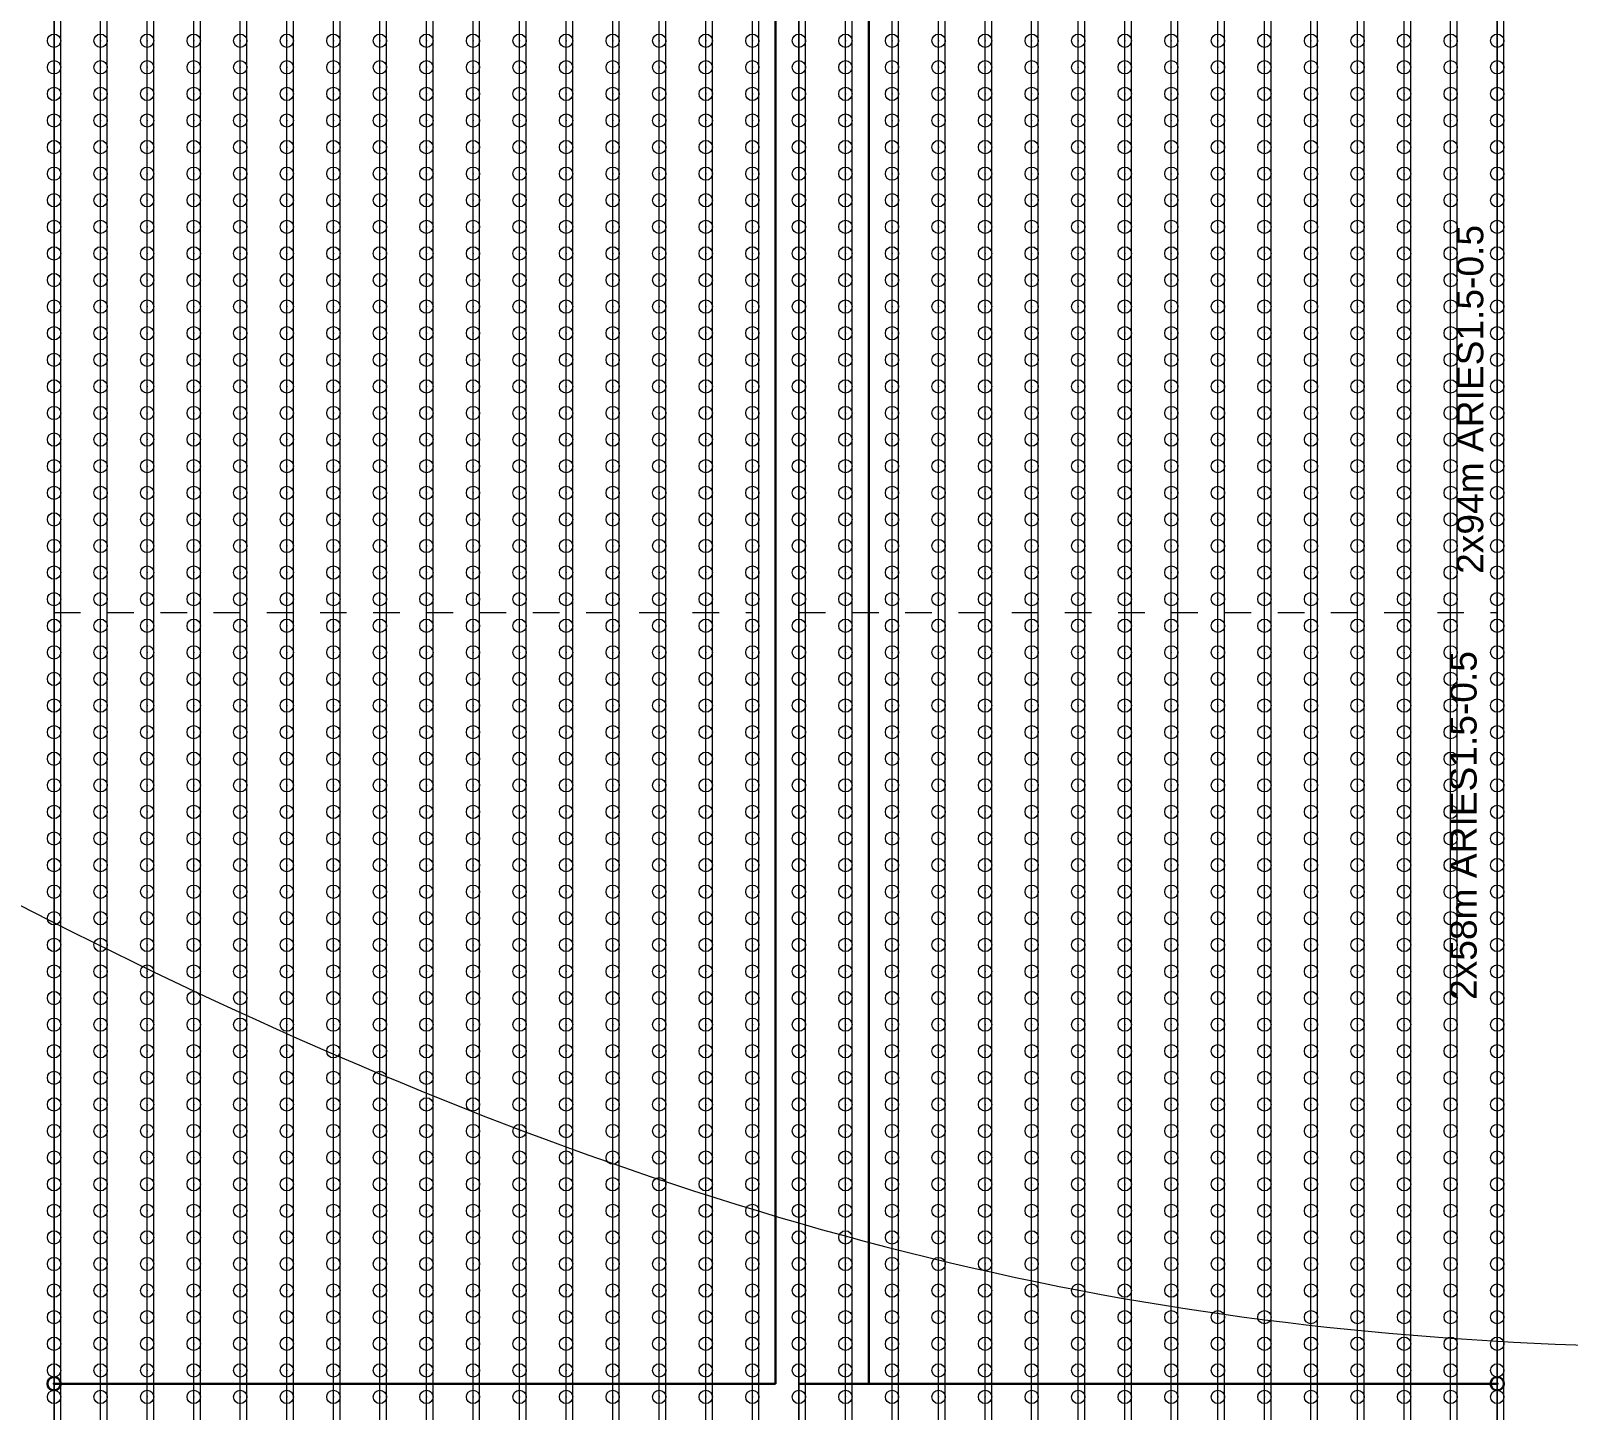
# Model space of a CAD drawing. Extents: x -405 to 744, y -1220 to 687.
# Drawn here: x 401.1 to 516.6, y -189 to -85.3 of the extents above; entities that cross this region are included whole.
import ezdxf

# ---------------------------------------------------------------- set-up
doc = ezdxf.new("R2010")
doc.units = 0
doc.header["$PDMODE"] = 32
doc.header["$PDSIZE"] = 1
doc.linetypes.add('Limite', pattern=[4, 2, -2])
doc.layers.get('0').update_dxf_attribs({"linetype": 'CONTINUOUS', "lineweight": 9})
doc.layers.get('Defpoints').update_dxf_attribs({"linetype": 'CONTINUOUS'})
for name, color, linetype, lineweight in [('Curvas', 8, 'CONTINUOUS', 9), ('Estacas-uva', 8, 'CONTINUOUS', 15), ('Limite', 7, 'Limite', 9), ('Limite de Válvulas', 7, 'CONTINUOUS', 9), ('LP050-PN040', 4, 'CONTINUOUS', 30), ('LP075-PN040', 1, 'CONTINUOUS', 30), ('T-nº de emissor', 7, 'CONTINUOUS', 9), ('Tubo Gotejador', 72, 'CONTINUOUS', 9)]:
    doc.layers.add(name, color=color, linetype=linetype, lineweight=lineweight)
doc.layers.add('Final de Ramal 50', color=4, linetype='CONTINUOUS', lineweight=30, plot=False)
doc.styles.add('TEXTO EMISSOR', font='arial.ttf', dxfattribs={"height": 2})
doc.dimstyles.new('2xARIES1.5-0.5', dxfattribs={"dimscale": 0, "dimtxt": 3, "dimasz": 0.01, "dimexe": 0, "dimexo": 0, "dimgap": 1.5, "dimtad": 3, "dimjust": 1, "dimdec": 0, "dimzin": 12, "dimdsep": 46, "dimtxsty": 'TEXTO EMISSOR', "dimblk": 'NONE', "dimcen": 2.5, "dimse1": 1, "dimse2": 1, "dimsd1": 1, "dimsd2": 1, "dimclrd": 7, "dimclre": 7, "dimclrt": 256, "dimadec": 0, "dimazin": 0, "dimtfac": 1, "dimtdec": 0, "dimtmove": 0, "dimatfit": 3, "dimldrblk": 'OPEN', "dimfxl": 1, "dimtolj": 1, "dimtzin": 0, "dimarcsym": 0})

# ---------------------------------------------------------------- blocks, each defined once
blk = doc.blocks.new('*D170')
at = {"layer": 'Defpoints', "color": 0}
for p in [(511.3, -35), (511.8, -35), (511.3, -129)]:
    blk.add_point(p, dxfattribs=at)
at = {"layer": 'T-nº de emissor', "insert": (509.266, -112.976), "char_height": 2, "attachment_point": 5, "rotation": 90, "style": 'TEXTO EMISSOR'}
blk.add_mtext('\\A1;2x94m ARIES1.5-0.5', dxfattribs=at)
blk = doc.blocks.new('_None')
blk = doc.blocks.new('_OPEN')
at = {"color": 0, "linetype": 'ByBlock'}
for p, q in [((-1, 0), (0, 0)), ((0, 0), (-1, 0)), ((0, 0), (-1, 0))]:
    blk.add_line(p, q, dxfattribs=at)
blk = doc.blocks.new('*D171')
at = {"layer": 'Defpoints', "color": 0}
for p in [(511.3, -129), (511.3, -187), (511.3, -187)]:
    blk.add_point(p, dxfattribs=at)
at = {"layer": 'T-nº de emissor', "insert": (508.766, -145.024), "char_height": 2, "attachment_point": 5, "rotation": 90, "style": 'TEXTO EMISSOR'}
blk.add_mtext('\\A1;2x58m ARIES1.5-0.5', dxfattribs=at)
blk = doc.blocks.new('*D172')
at = {"layer": 'Defpoints', "color": 0}
for p in [(511.3, -187), (511.3, -187), (511.3, -274)]:
    blk.add_point(p, dxfattribs=at)
at = {"layer": 'T-nº de emissor', "insert": (508.766, -257.976), "char_height": 2, "attachment_point": 5, "rotation": 90, "style": 'TEXTO EMISSOR'}
blk.add_mtext('\\A1;2x87m ARIES1.5-0.5', dxfattribs=at)

msp = doc.modelspace()

# ---------------------------------------------------------------- linework, layer by layer
at = {"layer": 'Curvas'}
for points in [[(-90, 210), (-90, 84), (-70, -41), (40, -156), (170, -226), (355, -256), (470, -316), (545, -321), (610, -326)], [(-60, 210), (-50, 20), (50, -60), (240, -70), (380, -140), (480, -180), (580, -180), (630, -170)]]:
    msp.add_spline(points, degree=3, dxfattribs=at)
at = {"layer": 'Estacas-uva'}
for p in [(402.8, -86), (406.3, -86), (409.8, -86), (413.3, -86), (416.8, -86), (420.3, -86), (423.8, -86), (427.3, -86), (430.8, -86), (434.3, -86), (437.8, -86), (441.3, -86), (444.8, -86), (448.3, -86), (451.8, -86), (455.3, -86), (458.8, -86), (462.3, -86), (465.8, -86), (469.3, -86), (472.8, -86), (476.3, -86), (479.8, -86), (483.3, -86), (486.8, -86), (490.3, -86), (493.8, -86), (497.3, -86), (500.8, -86), (504.3, -86), (507.8, -86), (511.3, -86), (402.8, -88), (406.3, -88), (409.8, -88), (413.3, -88), (416.8, -88), (420.3, -88), (423.8, -88), (427.3, -88), (430.8, -88), (434.3, -88), (437.8, -88), (441.3, -88), (444.8, -88), (448.3, -88), (451.8, -88), (455.3, -88), (458.8, -88), (462.3, -88), (465.8, -88), (469.3, -88), (472.8, -88), (476.3, -88), (479.8, -88), (483.3, -88), (486.8, -88), (490.3, -88), (493.8, -88), (497.3, -88), (500.8, -88), (504.3, -88), (507.8, -88), (511.3, -88), (402.8, -90), (406.3, -90), (409.8, -90), (413.3, -90), (416.8, -90), (420.3, -90), (423.8, -90), (427.3, -90), (430.8, -90), (434.3, -90), (437.8, -90), (441.3, -90), (444.8, -90), (448.3, -90), (451.8, -90), (455.3, -90), (458.8, -90), (462.3, -90), (465.8, -90), (469.3, -90), (472.8, -90), (476.3, -90), (479.8, -90), (483.3, -90), (486.8, -90), (490.3, -90), (493.8, -90), (497.3, -90), (500.8, -90), (504.3, -90), (507.8, -90), (511.3, -90), (402.8, -92), (406.3, -92), (409.8, -92), (413.3, -92), (416.8, -92), (420.3, -92), (423.8, -92), (427.3, -92), (430.8, -92), (434.3, -92), (437.8, -92), (441.3, -92), (444.8, -92), (448.3, -92), (451.8, -92), (455.3, -92), (458.8, -92), (462.3, -92), (465.8, -92), (469.3, -92), (472.8, -92), (476.3, -92), (479.8, -92), (483.3, -92), (486.8, -92), (490.3, -92), (493.8, -92), (497.3, -92), (500.8, -92), (504.3, -92), (507.8, -92), (511.3, -92), (402.8, -94), (406.3, -94), (409.8, -94), (413.3, -94), (416.8, -94), (420.3, -94), (423.8, -94), (427.3, -94), (430.8, -94), (434.3, -94), (437.8, -94), (441.3, -94), (444.8, -94), (448.3, -94), (451.8, -94), (455.3, -94), (458.8, -94), (462.3, -94), (465.8, -94), (469.3, -94), (472.8, -94), (476.3, -94), (479.8, -94), (483.3, -94), (486.8, -94), (490.3, -94), (493.8, -94), (497.3, -94), (500.8, -94), (504.3, -94), (507.8, -94), (511.3, -94), (402.8, -96), (406.3, -96), (409.8, -96), (413.3, -96), (416.8, -96), (420.3, -96), (423.8, -96), (427.3, -96), (430.8, -96), (434.3, -96), (437.8, -96), (441.3, -96), (444.8, -96), (448.3, -96), (451.8, -96), (455.3, -96), (458.8, -96), (462.3, -96), (465.8, -96), (469.3, -96), (472.8, -96), (476.3, -96), (479.8, -96), (483.3, -96), (486.8, -96), (490.3, -96), (493.8, -96), (497.3, -96), (500.8, -96), (504.3, -96), (507.8, -96), (511.3, -96), (402.8, -98), (406.3, -98), (409.8, -98), (413.3, -98), (416.8, -98), (420.3, -98), (423.8, -98), (427.3, -98), (430.8, -98), (434.3, -98), (437.8, -98), (441.3, -98), (444.8, -98), (448.3, -98), (451.8, -98), (455.3, -98), (458.8, -98), (462.3, -98), (465.8, -98), (469.3, -98), (472.8, -98), (476.3, -98), (479.8, -98), (483.3, -98), (486.8, -98), (490.3, -98), (493.8, -98), (497.3, -98), (500.8, -98), (504.3, -98), (507.8, -98), (511.3, -98), (402.8, -100), (406.3, -100), (409.8, -100), (413.3, -100), (416.8, -100), (420.3, -100), (423.8, -100), (427.3, -100), (430.8, -100), (434.3, -100), (437.8, -100), (441.3, -100), (444.8, -100), (448.3, -100), (451.8, -100), (455.3, -100), (458.8, -100), (462.3, -100), (465.8, -100), (469.3, -100), (472.8, -100), (476.3, -100), (479.8, -100), (483.3, -100), (486.8, -100), (490.3, -100), (493.8, -100), (497.3, -100), (500.8, -100), (504.3, -100), (507.8, -100), (511.3, -100), (402.8, -102), (406.3, -102), (409.8, -102), (413.3, -102), (416.8, -102), (420.3, -102), (423.8, -102), (427.3, -102), (430.8, -102), (434.3, -102), (437.8, -102), (441.3, -102), (444.8, -102), (448.3, -102), (451.8, -102), (455.3, -102), (458.8, -102), (462.3, -102), (465.8, -102), (469.3, -102), (472.8, -102), (476.3, -102), (479.8, -102), (483.3, -102), (486.8, -102), (490.3, -102), (493.8, -102), (497.3, -102), (500.8, -102), (504.3, -102), (507.8, -102), (511.3, -102), (402.8, -104), (406.3, -104), (409.8, -104), (413.3, -104), (416.8, -104), (420.3, -104), (423.8, -104), (427.3, -104), (430.8, -104), (434.3, -104), (437.8, -104), (441.3, -104), (444.8, -104), (448.3, -104), (451.8, -104), (455.3, -104), (458.8, -104), (462.3, -104), (465.8, -104), (469.3, -104), (472.8, -104), (476.3, -104), (479.8, -104), (483.3, -104), (486.8, -104), (490.3, -104), (493.8, -104), (497.3, -104), (500.8, -104), (504.3, -104), (507.8, -104), (511.3, -104), (402.8, -106), (406.3, -106), (409.8, -106), (413.3, -106), (416.8, -106), (420.3, -106), (423.8, -106), (427.3, -106), (430.8, -106), (434.3, -106), (437.8, -106), (441.3, -106), (444.8, -106), (448.3, -106), (451.8, -106), (455.3, -106), (458.8, -106), (462.3, -106), (465.8, -106), (469.3, -106), (472.8, -106), (476.3, -106), (479.8, -106), (483.3, -106), (486.8, -106), (490.3, -106), (493.8, -106), (497.3, -106), (500.8, -106), (504.3, -106), (507.8, -106), (511.3, -106), (402.8, -108), (406.3, -108), (409.8, -108), (413.3, -108), (416.8, -108), (420.3, -108), (423.8, -108), (427.3, -108), (430.8, -108), (434.3, -108), (437.8, -108), (441.3, -108), (444.8, -108), (448.3, -108), (451.8, -108), (455.3, -108), (458.8, -108), (462.3, -108), (465.8, -108), (469.3, -108), (472.8, -108), (476.3, -108), (479.8, -108), (483.3, -108), (486.8, -108), (490.3, -108), (493.8, -108), (497.3, -108), (500.8, -108), (504.3, -108), (507.8, -108), (511.3, -108), (402.8, -110), (406.3, -110), (409.8, -110), (413.3, -110), (416.8, -110), (420.3, -110), (423.8, -110), (427.3, -110), (430.8, -110), (434.3, -110), (437.8, -110), (441.3, -110), (444.8, -110), (448.3, -110), (451.8, -110), (455.3, -110), (458.8, -110), (462.3, -110), (465.8, -110), (469.3, -110), (472.8, -110), (476.3, -110), (479.8, -110), (483.3, -110), (486.8, -110), (490.3, -110), (493.8, -110), (497.3, -110), (500.8, -110), (504.3, -110), (507.8, -110), (511.3, -110), (402.8, -112), (406.3, -112), (409.8, -112), (413.3, -112), (416.8, -112), (420.3, -112), (423.8, -112), (427.3, -112), (430.8, -112), (434.3, -112), (437.8, -112), (441.3, -112), (444.8, -112), (448.3, -112), (451.8, -112), (455.3, -112), (458.8, -112), (462.3, -112), (465.8, -112), (469.3, -112), (472.8, -112), (476.3, -112), (479.8, -112), (483.3, -112), (486.8, -112), (490.3, -112), (493.8, -112), (497.3, -112), (500.8, -112), (504.3, -112), (507.8, -112), (511.3, -112), (402.8, -114), (406.3, -114), (409.8, -114), (413.3, -114), (416.8, -114), (420.3, -114), (423.8, -114), (427.3, -114), (430.8, -114), (434.3, -114), (437.8, -114), (441.3, -114), (444.8, -114), (448.3, -114), (451.8, -114), (455.3, -114), (458.8, -114), (462.3, -114), (465.8, -114), (469.3, -114), (472.8, -114), (476.3, -114), (479.8, -114), (483.3, -114), (486.8, -114), (490.3, -114), (493.8, -114), (497.3, -114), (500.8, -114), (504.3, -114), (507.8, -114), (511.3, -114), (402.8, -116), (406.3, -116), (409.8, -116), (413.3, -116), (416.8, -116), (420.3, -116), (423.8, -116), (427.3, -116), (430.8, -116), (434.3, -116), (437.8, -116), (441.3, -116), (444.8, -116), (448.3, -116), (451.8, -116), (455.3, -116), (458.8, -116), (462.3, -116), (465.8, -116), (469.3, -116), (472.8, -116), (476.3, -116), (479.8, -116), (483.3, -116), (486.8, -116), (490.3, -116), (493.8, -116), (497.3, -116), (500.8, -116), (504.3, -116), (507.8, -116), (511.3, -116), (402.8, -118), (406.3, -118), (409.8, -118), (413.3, -118), (416.8, -118), (420.3, -118), (423.8, -118), (427.3, -118), (430.8, -118), (434.3, -118), (437.8, -118), (441.3, -118), (444.8, -118), (448.3, -118), (451.8, -118), (455.3, -118), (458.8, -118), (462.3, -118), (465.8, -118), (469.3, -118), (472.8, -118), (476.3, -118), (479.8, -118), (483.3, -118), (486.8, -118), (490.3, -118), (493.8, -118), (497.3, -118), (500.8, -118), (504.3, -118), (507.8, -118), (511.3, -118), (402.8, -120), (406.3, -120), (409.8, -120), (413.3, -120), (416.8, -120), (420.3, -120), (423.8, -120), (427.3, -120), (430.8, -120), (434.3, -120), (437.8, -120), (441.3, -120), (444.8, -120), (448.3, -120), (451.8, -120), (455.3, -120), (458.8, -120), (462.3, -120), (465.8, -120), (469.3, -120), (472.8, -120), (476.3, -120), (479.8, -120), (483.3, -120), (486.8, -120), (490.3, -120), (493.8, -120), (497.3, -120), (500.8, -120), (504.3, -120), (507.8, -120), (511.3, -120), (402.8, -122), (406.3, -122), (409.8, -122), (413.3, -122), (416.8, -122), (420.3, -122), (423.8, -122), (427.3, -122), (430.8, -122), (434.3, -122), (437.8, -122), (441.3, -122), (444.8, -122), (448.3, -122), (451.8, -122), (455.3, -122), (458.8, -122), (462.3, -122), (465.8, -122), (469.3, -122), (472.8, -122), (476.3, -122), (479.8, -122), (483.3, -122), (486.8, -122), (490.3, -122), (493.8, -122), (497.3, -122), (500.8, -122), (504.3, -122), (507.8, -122), (511.3, -122), (402.8, -124), (406.3, -124), (409.8, -124), (413.3, -124), (416.8, -124), (420.3, -124), (423.8, -124), (427.3, -124), (430.8, -124), (434.3, -124), (437.8, -124), (441.3, -124), (444.8, -124), (448.3, -124), (451.8, -124), (455.3, -124), (458.8, -124), (462.3, -124), (465.8, -124), (469.3, -124), (472.8, -124), (476.3, -124), (479.8, -124), (483.3, -124), (486.8, -124), (490.3, -124), (493.8, -124), (497.3, -124), (500.8, -124), (504.3, -124), (507.8, -124), (511.3, -124), (402.8, -126), (406.3, -126), (409.8, -126), (413.3, -126), (416.8, -126), (420.3, -126), (423.8, -126), (427.3, -126), (430.8, -126), (434.3, -126), (437.8, -126), (441.3, -126), (444.8, -126), (448.3, -126), (451.8, -126), (455.3, -126), (458.8, -126), (462.3, -126), (465.8, -126), (469.3, -126), (472.8, -126), (476.3, -126), (479.8, -126), (483.3, -126), (486.8, -126), (490.3, -126), (493.8, -126), (497.3, -126), (500.8, -126), (504.3, -126), (507.8, -126), (511.3, -126), (402.8, -128), (406.3, -128), (409.8, -128), (413.3, -128), (416.8, -128), (420.3, -128), (423.8, -128), (427.3, -128), (430.8, -128), (434.3, -128), (437.8, -128), (441.3, -128), (444.8, -128), (448.3, -128), (451.8, -128), (455.3, -128), (458.8, -128), (462.3, -128), (465.8, -128), (469.3, -128), (472.8, -128), (476.3, -128), (479.8, -128), (483.3, -128), (486.8, -128), (490.3, -128), (493.8, -128), (497.3, -128), (500.8, -128), (504.3, -128), (507.8, -128), (511.3, -128), (402.8, -130), (406.3, -130), (409.8, -130), (413.3, -130), (416.8, -130), (420.3, -130), (423.8, -130), (427.3, -130), (430.8, -130), (434.3, -130), (437.8, -130), (441.3, -130), (444.8, -130), (448.3, -130), (451.8, -130), (455.3, -130), (458.8, -130), (462.3, -130), (465.8, -130), (469.3, -130), (472.8, -130), (476.3, -130), (479.8, -130), (483.3, -130), (486.8, -130), (490.3, -130), (493.8, -130), (497.3, -130), (500.8, -130), (504.3, -130), (507.8, -130), (511.3, -130), (402.8, -132), (406.3, -132), (409.8, -132), (413.3, -132), (416.8, -132), (420.3, -132), (423.8, -132), (427.3, -132), (430.8, -132), (434.3, -132), (437.8, -132), (441.3, -132), (444.8, -132), (448.3, -132), (451.8, -132), (455.3, -132), (458.8, -132), (462.3, -132), (465.8, -132), (469.3, -132), (472.8, -132), (476.3, -132), (479.8, -132), (483.3, -132), (486.8, -132), (490.3, -132), (493.8, -132), (497.3, -132), (500.8, -132), (504.3, -132), (507.8, -132), (511.3, -132), (402.8, -134), (406.3, -134), (409.8, -134), (413.3, -134), (416.8, -134), (420.3, -134), (423.8, -134), (427.3, -134), (430.8, -134), (434.3, -134), (437.8, -134), (441.3, -134), (444.8, -134), (448.3, -134), (451.8, -134), (455.3, -134), (458.8, -134), (462.3, -134), (465.8, -134), (469.3, -134), (472.8, -134), (476.3, -134), (479.8, -134), (483.3, -134), (486.8, -134), (490.3, -134), (493.8, -134), (497.3, -134), (500.8, -134), (504.3, -134), (507.8, -134), (511.3, -134), (402.8, -136), (406.3, -136), (409.8, -136), (413.3, -136), (416.8, -136), (420.3, -136), (423.8, -136), (427.3, -136), (430.8, -136), (434.3, -136), (437.8, -136), (441.3, -136), (444.8, -136), (448.3, -136), (451.8, -136), (455.3, -136), (458.8, -136), (462.3, -136), (465.8, -136), (469.3, -136), (472.8, -136), (476.3, -136), (479.8, -136), (483.3, -136), (486.8, -136), (490.3, -136), (493.8, -136), (497.3, -136), (500.8, -136), (504.3, -136), (507.8, -136), (511.3, -136), (402.8, -138), (406.3, -138), (409.8, -138), (413.3, -138), (416.8, -138), (420.3, -138), (423.8, -138), (427.3, -138), (430.8, -138), (434.3, -138), (437.8, -138), (441.3, -138), (444.8, -138), (448.3, -138), (451.8, -138), (455.3, -138), (458.8, -138), (462.3, -138), (465.8, -138), (469.3, -138), (472.8, -138), (476.3, -138), (479.8, -138), (483.3, -138), (486.8, -138), (490.3, -138), (493.8, -138), (497.3, -138), (500.8, -138), (504.3, -138), (507.8, -138), (511.3, -138), (402.8, -140), (406.3, -140), (409.8, -140), (413.3, -140), (416.8, -140), (420.3, -140), (423.8, -140), (427.3, -140), (430.8, -140), (434.3, -140), (437.8, -140), (441.3, -140), (444.8, -140), (448.3, -140), (451.8, -140), (455.3, -140), (458.8, -140), (462.3, -140), (465.8, -140), (469.3, -140), (472.8, -140), (476.3, -140), (479.8, -140), (483.3, -140), (486.8, -140), (490.3, -140), (493.8, -140), (497.3, -140), (500.8, -140), (504.3, -140), (507.8, -140), (511.3, -140), (402.8, -142), (406.3, -142), (409.8, -142), (413.3, -142), (416.8, -142), (420.3, -142), (423.8, -142), (427.3, -142), (430.8, -142), (434.3, -142), (437.8, -142), (441.3, -142), (444.8, -142), (448.3, -142), (451.8, -142), (455.3, -142), (458.8, -142), (462.3, -142), (465.8, -142), (469.3, -142), (472.8, -142), (476.3, -142), (479.8, -142), (483.3, -142), (486.8, -142), (490.3, -142), (493.8, -142), (497.3, -142), (500.8, -142), (504.3, -142), (507.8, -142), (511.3, -142), (402.8, -144), (406.3, -144), (409.8, -144), (413.3, -144), (416.8, -144), (420.3, -144), (423.8, -144), (427.3, -144), (430.8, -144), (434.3, -144), (437.8, -144), (441.3, -144), (444.8, -144), (448.3, -144), (451.8, -144), (455.3, -144), (458.8, -144), (462.3, -144), (465.8, -144), (469.3, -144), (472.8, -144), (476.3, -144), (479.8, -144), (483.3, -144), (486.8, -144), (490.3, -144), (493.8, -144), (497.3, -144), (500.8, -144), (504.3, -144), (507.8, -144), (511.3, -144), (402.8, -146), (406.3, -146), (409.8, -146), (413.3, -146), (416.8, -146), (420.3, -146), (423.8, -146), (427.3, -146), (430.8, -146), (434.3, -146), (437.8, -146), (441.3, -146), (444.8, -146), (448.3, -146), (451.8, -146), (455.3, -146), (458.8, -146), (462.3, -146), (465.8, -146), (469.3, -146), (472.8, -146), (476.3, -146), (479.8, -146), (483.3, -146), (486.8, -146), (490.3, -146), (493.8, -146), (497.3, -146), (500.8, -146), (504.3, -146), (507.8, -146), (511.3, -146), (402.8, -148), (406.3, -148), (409.8, -148), (413.3, -148), (416.8, -148), (420.3, -148), (423.8, -148), (427.3, -148), (430.8, -148), (434.3, -148), (437.8, -148), (441.3, -148), (444.8, -148), (448.3, -148), (451.8, -148), (455.3, -148), (458.8, -148), (462.3, -148), (465.8, -148), (469.3, -148), (472.8, -148), (476.3, -148), (479.8, -148), (483.3, -148), (486.8, -148), (490.3, -148), (493.8, -148), (497.3, -148), (500.8, -148), (504.3, -148), (507.8, -148), (511.3, -148), (402.8, -150), (406.3, -150), (409.8, -150), (413.3, -150), (416.8, -150), (420.3, -150), (423.8, -150), (427.3, -150), (430.8, -150), (434.3, -150), (437.8, -150), (441.3, -150), (444.8, -150), (448.3, -150), (451.8, -150), (455.3, -150), (458.8, -150), (462.3, -150), (465.8, -150), (469.3, -150), (472.8, -150), (476.3, -150), (479.8, -150), (483.3, -150), (486.8, -150), (490.3, -150), (493.8, -150), (497.3, -150), (500.8, -150), (504.3, -150), (507.8, -150), (511.3, -150), (402.8, -152), (406.3, -152), (409.8, -152), (413.3, -152), (416.8, -152), (420.3, -152), (423.8, -152), (427.3, -152), (430.8, -152), (434.3, -152), (437.8, -152), (441.3, -152), (444.8, -152), (448.3, -152), (451.8, -152), (455.3, -152), (458.8, -152), (462.3, -152), (465.8, -152), (469.3, -152), (472.8, -152), (476.3, -152), (479.8, -152), (483.3, -152), (486.8, -152), (490.3, -152), (493.8, -152), (497.3, -152), (500.8, -152), (504.3, -152), (507.8, -152), (511.3, -152), (402.8, -154), (406.3, -154), (409.8, -154), (413.3, -154), (416.8, -154), (420.3, -154), (423.8, -154), (427.3, -154), (430.8, -154), (434.3, -154), (437.8, -154), (441.3, -154), (444.8, -154), (448.3, -154), (451.8, -154), (455.3, -154), (458.8, -154), (462.3, -154), (465.8, -154), (469.3, -154), (472.8, -154), (476.3, -154), (479.8, -154), (483.3, -154), (486.8, -154), (490.3, -154), (493.8, -154), (497.3, -154), (500.8, -154), (504.3, -154), (507.8, -154), (511.3, -154), (402.8, -156), (406.3, -156), (409.8, -156), (413.3, -156), (416.8, -156), (420.3, -156), (423.8, -156), (427.3, -156), (430.8, -156), (434.3, -156), (437.8, -156), (441.3, -156), (444.8, -156), (448.3, -156), (451.8, -156), (455.3, -156), (458.8, -156), (462.3, -156), (465.8, -156), (469.3, -156), (472.8, -156), (476.3, -156), (479.8, -156), (483.3, -156), (486.8, -156), (490.3, -156), (493.8, -156), (497.3, -156), (500.8, -156), (504.3, -156), (507.8, -156), (511.3, -156), (402.8, -158), (406.3, -158), (409.8, -158), (413.3, -158), (416.8, -158), (420.3, -158), (423.8, -158), (427.3, -158), (430.8, -158), (434.3, -158), (437.8, -158), (441.3, -158), (444.8, -158), (448.3, -158), (451.8, -158), (455.3, -158), (458.8, -158), (462.3, -158), (465.8, -158), (469.3, -158), (472.8, -158), (476.3, -158), (479.8, -158), (483.3, -158), (486.8, -158), (490.3, -158), (493.8, -158), (497.3, -158), (500.8, -158), (504.3, -158), (507.8, -158), (511.3, -158), (402.8, -160), (406.3, -160), (409.8, -160), (413.3, -160), (416.8, -160), (420.3, -160), (423.8, -160), (427.3, -160), (430.8, -160), (434.3, -160), (437.8, -160), (441.3, -160), (444.8, -160), (448.3, -160), (451.8, -160), (455.3, -160), (458.8, -160), (462.3, -160), (465.8, -160), (469.3, -160), (472.8, -160), (476.3, -160), (479.8, -160), (483.3, -160), (486.8, -160), (490.3, -160), (493.8, -160), (497.3, -160), (500.8, -160), (504.3, -160), (507.8, -160), (511.3, -160), (402.8, -162), (406.3, -162), (409.8, -162), (413.3, -162), (416.8, -162), (420.3, -162), (423.8, -162), (427.3, -162), (430.8, -162), (434.3, -162), (437.8, -162), (441.3, -162), (444.8, -162), (448.3, -162), (451.8, -162), (455.3, -162), (458.8, -162), (462.3, -162), (465.8, -162), (469.3, -162), (472.8, -162), (476.3, -162), (479.8, -162), (483.3, -162), (486.8, -162), (490.3, -162), (493.8, -162), (497.3, -162), (500.8, -162), (504.3, -162), (507.8, -162), (511.3, -162), (402.8, -164), (406.3, -164), (409.8, -164), (413.3, -164), (416.8, -164), (420.3, -164), (423.8, -164), (427.3, -164), (430.8, -164), (434.3, -164), (437.8, -164), (441.3, -164), (444.8, -164), (448.3, -164), (451.8, -164), (455.3, -164), (458.8, -164), (462.3, -164), (465.8, -164), (469.3, -164), (472.8, -164), (476.3, -164), (479.8, -164), (483.3, -164), (486.8, -164), (490.3, -164), (493.8, -164), (497.3, -164), (500.8, -164), (504.3, -164), (507.8, -164), (511.3, -164), (402.8, -166), (406.3, -166), (409.8, -166), (413.3, -166), (416.8, -166), (420.3, -166), (423.8, -166), (427.3, -166), (430.8, -166), (434.3, -166), (437.8, -166), (441.3, -166), (444.8, -166), (448.3, -166), (451.8, -166), (455.3, -166), (458.8, -166), (462.3, -166), (465.8, -166), (469.3, -166), (472.8, -166), (476.3, -166), (479.8, -166), (483.3, -166), (486.8, -166), (490.3, -166), (493.8, -166), (497.3, -166), (500.8, -166), (504.3, -166), (507.8, -166), (511.3, -166), (402.8, -168), (406.3, -168), (409.8, -168), (413.3, -168), (416.8, -168), (420.3, -168), (423.8, -168), (427.3, -168), (430.8, -168), (434.3, -168), (437.8, -168), (441.3, -168), (444.8, -168), (448.3, -168), (451.8, -168), (455.3, -168), (458.8, -168), (462.3, -168), (465.8, -168), (469.3, -168), (472.8, -168), (476.3, -168), (479.8, -168), (483.3, -168), (486.8, -168), (490.3, -168), (493.8, -168), (497.3, -168), (500.8, -168), (504.3, -168), (507.8, -168), (511.3, -168), (402.8, -170), (406.3, -170), (409.8, -170), (413.3, -170), (416.8, -170), (420.3, -170), (423.8, -170), (427.3, -170), (430.8, -170), (434.3, -170), (437.8, -170), (441.3, -170), (444.8, -170), (448.3, -170), (451.8, -170), (455.3, -170), (458.8, -170), (462.3, -170), (465.8, -170), (469.3, -170), (472.8, -170), (476.3, -170), (479.8, -170), (483.3, -170), (486.8, -170), (490.3, -170), (493.8, -170), (497.3, -170), (500.8, -170), (504.3, -170), (507.8, -170), (511.3, -170), (402.8, -172), (406.3, -172), (409.8, -172), (413.3, -172), (416.8, -172), (420.3, -172), (423.8, -172), (427.3, -172), (430.8, -172), (434.3, -172), (437.8, -172), (441.3, -172), (444.8, -172), (448.3, -172), (451.8, -172), (455.3, -172), (458.8, -172), (462.3, -172), (465.8, -172), (469.3, -172), (472.8, -172), (476.3, -172), (479.8, -172), (483.3, -172), (486.8, -172), (490.3, -172), (493.8, -172), (497.3, -172), (500.8, -172), (504.3, -172), (507.8, -172), (511.3, -172), (402.8, -174), (406.3, -174), (409.8, -174), (413.3, -174), (416.8, -174), (420.3, -174), (423.8, -174), (427.3, -174), (430.8, -174), (434.3, -174), (437.8, -174), (441.3, -174), (444.8, -174), (448.3, -174), (451.8, -174), (455.3, -174), (458.8, -174), (462.3, -174), (465.8, -174), (469.3, -174), (472.8, -174), (476.3, -174), (479.8, -174), (483.3, -174), (486.8, -174), (490.3, -174), (493.8, -174), (497.3, -174), (500.8, -174), (504.3, -174), (507.8, -174), (511.3, -174), (402.8, -176), (406.3, -176), (409.8, -176), (413.3, -176), (416.8, -176), (420.3, -176), (423.8, -176), (427.3, -176), (430.8, -176), (434.3, -176), (437.8, -176), (441.3, -176), (444.8, -176), (448.3, -176), (451.8, -176), (455.3, -176), (458.8, -176), (462.3, -176), (465.8, -176), (469.3, -176), (472.8, -176), (476.3, -176), (479.8, -176), (483.3, -176), (486.8, -176), (490.3, -176), (493.8, -176), (497.3, -176), (500.8, -176), (504.3, -176), (507.8, -176), (511.3, -176), (402.8, -178), (406.3, -178), (409.8, -178), (413.3, -178), (416.8, -178), (420.3, -178), (423.8, -178), (427.3, -178), (430.8, -178), (434.3, -178), (437.8, -178), (441.3, -178), (444.8, -178), (448.3, -178), (451.8, -178), (455.3, -178), (458.8, -178), (462.3, -178), (465.8, -178), (469.3, -178), (472.8, -178), (476.3, -178), (479.8, -178), (483.3, -178), (486.8, -178), (490.3, -178), (493.8, -178), (497.3, -178), (500.8, -178), (504.3, -178), (507.8, -178), (511.3, -178), (402.8, -180), (406.3, -180), (409.8, -180), (413.3, -180), (416.8, -180), (420.3, -180), (423.8, -180), (427.3, -180), (430.8, -180), (434.3, -180), (437.8, -180), (441.3, -180), (444.8, -180), (448.3, -180), (451.8, -180), (455.3, -180), (458.8, -180), (462.3, -180), (465.8, -180), (469.3, -180), (472.8, -180), (476.3, -180), (479.8, -180), (483.3, -180), (486.8, -180), (490.3, -180), (493.8, -180), (497.3, -180), (500.8, -180), (504.3, -180), (507.8, -180), (511.3, -180), (402.8, -182), (406.3, -182), (409.8, -182), (413.3, -182), (416.8, -182), (420.3, -182), (423.8, -182), (427.3, -182), (430.8, -182), (434.3, -182), (437.8, -182), (441.3, -182), (444.8, -182), (448.3, -182), (451.8, -182), (455.3, -182), (458.8, -182), (462.3, -182), (465.8, -182), (469.3, -182), (472.8, -182), (476.3, -182), (479.8, -182), (483.3, -182), (486.8, -182), (490.3, -182), (493.8, -182), (497.3, -182), (500.8, -182), (504.3, -182), (507.8, -182), (511.3, -182), (402.8, -184), (406.3, -184), (409.8, -184), (413.3, -184), (416.8, -184), (420.3, -184), (423.8, -184), (427.3, -184), (430.8, -184), (434.3, -184), (437.8, -184), (441.3, -184), (444.8, -184), (448.3, -184), (451.8, -184), (455.3, -184), (458.8, -184), (462.3, -184), (465.8, -184), (469.3, -184), (472.8, -184), (476.3, -184), (479.8, -184), (483.3, -184), (486.8, -184), (490.3, -184), (493.8, -184), (497.3, -184), (500.8, -184), (504.3, -184), (507.8, -184), (511.3, -184), (402.8, -186), (406.3, -186), (409.8, -186), (413.3, -186), (416.8, -186), (420.3, -186), (423.8, -186), (427.3, -186), (430.8, -186), (434.3, -186), (437.8, -186), (441.3, -186), (444.8, -186), (448.3, -186), (451.8, -186), (455.3, -186), (458.8, -186), (462.3, -186), (465.8, -186), (469.3, -186), (472.8, -186), (476.3, -186), (479.8, -186), (483.3, -186), (486.8, -186), (490.3, -186), (493.8, -186), (497.3, -186), (500.8, -186), (504.3, -186), (507.8, -186), (511.3, -186), (402.8, -188), (406.3, -188), (409.8, -188), (413.3, -188), (416.8, -188), (420.3, -188), (423.8, -188), (427.3, -188), (430.8, -188), (434.3, -188), (437.8, -188), (441.3, -188), (444.8, -188), (448.3, -188), (451.8, -188), (455.3, -188), (458.8, -188), (462.3, -188), (465.8, -188), (469.3, -188), (472.8, -188), (476.3, -188), (479.8, -188), (483.3, -188), (486.8, -188), (490.3, -188), (493.8, -188), (497.3, -188), (500.8, -188), (504.3, -188), (507.8, -188), (511.3, -188)]:
    msp.add_point(p, dxfattribs=at)
at = {"layer": 'Final de Ramal 50'}
for p in [(402.8, -187), (511.3, -187)]:
    msp.add_point(p, dxfattribs=at)
at = {"layer": 'Limite'}
for points in [[(402.8, -129), (455.3, -129)], [(458.8, -129), (511.3, -129)]]:
    msp.add_lwpolyline(points, dxfattribs=at)
at = {"layer": 'Limite de Válvulas'}
for points in [[(402.8, 16), (402.8, -274)], [(455.3, -274), (455.3, 16)], [(458.8, 16), (458.8, -274)], [(511.3, -35), (511.3, -129)], [(511.3, -129), (511.3, -187)], [(511.3, -187), (511.3, -274)]]:
    msp.add_lwpolyline(points, dxfattribs=at)
at = {"layer": 'LP050-PN040'}
for points in [[(402.8, -187), (451.05, -187)], [(462.8, -187), (511.3, -187)]]:
    msp.add_lwpolyline(points, dxfattribs=at)
at = {"layer": 'LP075-PN040'}
for points in [[(457.05, -35), (457.05, -187)], [(464.05, -35), (464.05, -187)], [(451.05, -187), (457.05, -187)], [(460.55, -187), (458.8, -187), (463.05, -187)]]:
    msp.add_lwpolyline(points, dxfattribs=at)
at = {"layer": 'Tubo Gotejador'}
for points in [[(402.8, -129), (402.8, -35)], [(403.3, -129), (403.3, -35)], [(406.3, -129), (406.3, -35)], [(406.8, -129), (406.8, -35)], [(409.8, -129), (409.8, -35)], [(410.3, -129), (410.3, -35)], [(413.3, -129), (413.3, -35)], [(413.8, -129), (413.8, -35)], [(416.8, -129), (416.8, -35)], [(417.3, -129), (417.3, -35)], [(420.3, -129), (420.3, -35)], [(420.8, -129), (420.8, -35)], [(423.8, -129), (423.8, -35)], [(424.3, -129), (424.3, -35)], [(427.3, -129), (427.3, -35)], [(427.8, -129), (427.8, -35)], [(430.8, -129), (430.8, -35)], [(431.3, -129), (431.3, -35)], [(434.3, -129), (434.3, -35)], [(434.8, -129), (434.8, -35)], [(437.8, -129), (437.8, -35)], [(438.3, -129), (438.3, -35)], [(441.3, -129), (441.3, -35)], [(441.8, -129), (441.8, -35)], [(444.8, -129), (444.8, -35)], [(445.3, -129), (445.3, -35)], [(448.3, -129), (448.3, -35)], [(448.8, -129), (448.8, -35)], [(451.8, -129), (451.8, -35)], [(452.3, -129), (452.3, -35)], [(455.3, -129), (455.3, -35)], [(455.8, -129), (455.8, -35)], [(458.8, -129), (458.8, -35)], [(459.3, -129), (459.3, -35)], [(462.3, -129), (462.3, -35)], [(462.8, -129), (462.8, -35)], [(465.8, -129), (465.8, -35)], [(466.3, -129), (466.3, -35)], [(469.3, -129), (469.3, -35)], [(469.8, -129), (469.8, -35)], [(472.8, -129), (472.8, -35)], [(473.3, -129), (473.3, -35)], [(476.3, -129), (476.3, -35)], [(476.8, -129), (476.8, -35)], [(479.8, -129), (479.8, -35)], [(480.3, -129), (480.3, -35)], [(483.3, -129), (483.3, -35)], [(483.8, -129), (483.8, -35)], [(486.8, -129), (486.8, -35)], [(487.3, -129), (487.3, -35)], [(490.3, -129), (490.3, -35)], [(490.8, -129), (490.8, -35)], [(493.8, -129), (493.8, -35)], [(494.3, -129), (494.3, -35)], [(497.3, -129), (497.3, -35)], [(497.8, -129), (497.8, -35)], [(500.8, -129), (500.8, -35)], [(501.3, -129), (501.3, -35)], [(504.3, -129), (504.3, -35)], [(504.8, -129), (504.8, -35)], [(507.8, -129), (507.8, -35)], [(508.3, -129), (508.3, -35)], [(511.3, -129), (511.3, -35)], [(511.8, -129), (511.8, -35)], [(402.8, -187), (402.8, -129)], [(403.3, -187), (403.3, -129)], [(406.3, -187), (406.3, -129)], [(406.8, -187), (406.8, -129)], [(409.8, -187), (409.8, -129)], [(410.3, -187), (410.3, -129)], [(413.3, -187), (413.3, -129)], [(413.8, -187), (413.8, -129)], [(416.8, -187), (416.8, -129)], [(417.3, -187), (417.3, -129)], [(420.3, -187), (420.3, -129)], [(420.8, -187), (420.8, -129)], [(423.8, -187), (423.8, -129)], [(424.3, -187), (424.3, -129)], [(427.3, -187), (427.3, -129)], [(427.8, -187), (427.8, -129)], [(430.8, -187), (430.8, -129)], [(431.3, -187), (431.3, -129)], [(434.3, -187), (434.3, -129)], [(434.8, -187), (434.8, -129)], [(437.8, -187), (437.8, -129)], [(438.3, -187), (438.3, -129)], [(441.3, -187), (441.3, -129)], [(441.8, -187), (441.8, -129)], [(444.8, -187), (444.8, -129)], [(445.3, -187), (445.3, -129)], [(448.3, -187), (448.3, -129)], [(448.8, -187), (448.8, -129)], [(451.8, -187), (451.8, -129)], [(452.3, -187), (452.3, -129)], [(455.3, -187), (455.3, -129)], [(455.8, -187), (455.8, -129)], [(458.8, -187), (458.8, -129)], [(459.3, -187), (459.3, -129)], [(462.3, -187), (462.3, -129)], [(462.8, -187), (462.8, -129)], [(465.8, -187), (465.8, -129)], [(466.3, -187), (466.3, -129)], [(469.3, -187), (469.3, -129)], [(469.8, -187), (469.8, -129)], [(472.8, -187), (472.8, -129)], [(473.3, -187), (473.3, -129)], [(476.3, -187), (476.3, -129)], [(476.8, -187), (476.8, -129)], [(479.8, -187), (479.8, -129)], [(480.3, -187), (480.3, -129)], [(483.3, -187), (483.3, -129)], [(483.8, -187), (483.8, -129)], [(486.8, -187), (486.8, -129)], [(487.3, -187), (487.3, -129)], [(490.3, -187), (490.3, -129)], [(490.8, -187), (490.8, -129)], [(493.8, -187), (493.8, -129)], [(494.3, -187), (494.3, -129)], [(497.3, -187), (497.3, -129)], [(497.8, -187), (497.8, -129)], [(500.8, -187), (500.8, -129)], [(501.3, -187), (501.3, -129)], [(504.3, -187), (504.3, -129)], [(504.8, -187), (504.8, -129)], [(507.8, -187), (507.8, -129)], [(508.3, -187), (508.3, -129)], [(511.3, -187), (511.3, -129)], [(511.8, -187), (511.8, -129)], [(402.8, -274), (402.8, -187)], [(403.3, -274), (403.3, -187)], [(406.3, -274), (406.3, -187)], [(406.8, -274), (406.8, -187)], [(409.8, -274), (409.8, -187)], [(410.3, -274), (410.3, -187)], [(413.3, -274), (413.3, -187)], [(413.8, -274), (413.8, -187)], [(416.8, -274), (416.8, -187)], [(417.3, -274), (417.3, -187)], [(420.3, -274), (420.3, -187)], [(420.8, -274), (420.8, -187)], [(423.8, -274), (423.8, -187)], [(424.3, -274), (424.3, -187)], [(427.3, -274), (427.3, -187)], [(427.8, -274), (427.8, -187)], [(430.8, -274), (430.8, -187)], [(431.3, -274), (431.3, -187)], [(434.3, -274), (434.3, -187)], [(434.8, -274), (434.8, -187)], [(437.8, -274), (437.8, -187)], [(438.3, -274), (438.3, -187)], [(441.3, -274), (441.3, -187)], [(441.8, -274), (441.8, -187)], [(444.8, -274), (444.8, -187)], [(445.3, -274), (445.3, -187)], [(448.3, -274), (448.3, -187)], [(448.8, -274), (448.8, -187)], [(451.8, -274), (451.8, -187)], [(452.3, -274), (452.3, -187)], [(455.3, -274), (455.3, -187)], [(455.8, -274), (455.8, -187)], [(458.8, -274), (458.8, -187)], [(459.3, -274), (459.3, -187)], [(462.3, -274), (462.3, -187)], [(462.8, -274), (462.8, -187)], [(465.8, -274), (465.8, -187)], [(466.3, -274), (466.3, -187)], [(469.3, -274), (469.3, -187)], [(469.8, -274), (469.8, -187)], [(472.8, -274), (472.8, -187)], [(473.3, -274), (473.3, -187)], [(476.3, -274), (476.3, -187)], [(476.8, -274), (476.8, -187)], [(479.8, -274), (479.8, -187)], [(480.3, -274), (480.3, -187)], [(483.3, -274), (483.3, -187)], [(483.8, -274), (483.8, -187)], [(486.8, -274), (486.8, -187)], [(487.3, -274), (487.3, -187)], [(490.3, -274), (490.3, -187)], [(490.8, -274), (490.8, -187)], [(493.8, -274), (493.8, -187)], [(494.3, -274), (494.3, -187)], [(497.3, -274), (497.3, -187)], [(497.8, -274), (497.8, -187)], [(500.8, -274), (500.8, -187)], [(501.3, -274), (501.3, -187)], [(504.3, -274), (504.3, -187)], [(504.8, -274), (504.8, -187)], [(507.8, -274), (507.8, -187)], [(508.3, -274), (508.3, -187)], [(511.3, -274), (511.3, -187)], [(511.8, -274), (511.8, -187)]]:
    msp.add_lwpolyline(points, dxfattribs=at)

# ---------------------------------------------------------------- dimensions: what is measured, and where the dimension line sits
at = {"layer": 'T-nº de emissor'}
for p1, p2, distance, picture, middle in [((511.3, -129), (511.3, -35), -0.5, '*D170', (509.27, -112.98)), ((511.3, -129), (511.3, -187), 0, '*D171', (508.77, -145.02)), ((511.3, -274), (511.3, -187), 0, '*D172', (508.77, -257.98))]:
    dim = msp.add_aligned_dim(p1=p1, p2=p2, distance=distance, dimstyle='2xARIES1.5-0.5', override={"dimscale": 1, "dimpost": '2x<>m ARIES1.5-0.5'}, dxfattribs=at)
    dim.commit()
    dim.dimension.update_dxf_attribs({"geometry": picture, "text_midpoint": middle})

doc.saveas('drawing.dxf')
